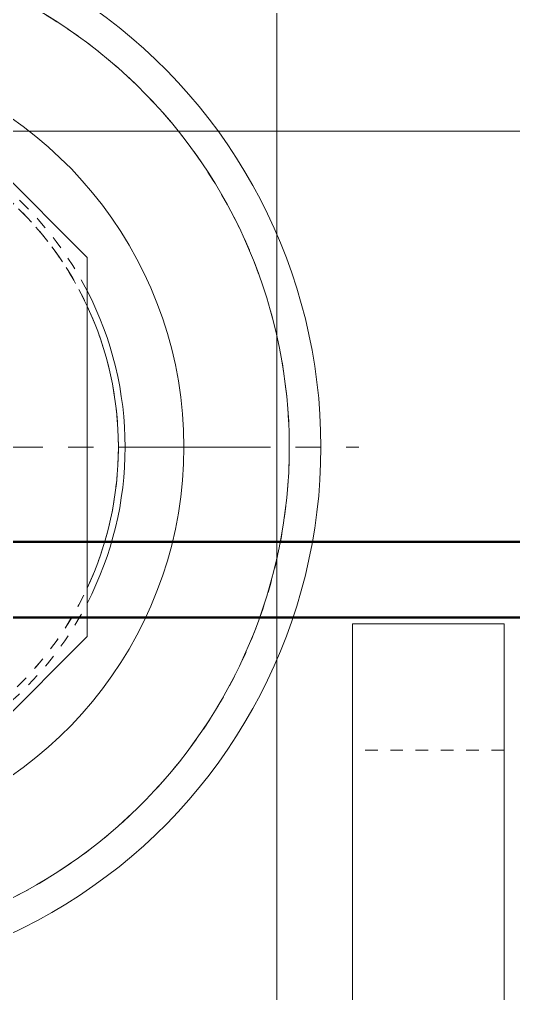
# Model space of a CAD drawing. Header units: millimetres. Extents: x -50460 to 50460, y -35640 to 35640.
# Drawn here: x -33375.1 to -33336, y 21296.2 to 21373.3 of the extents above; entities that cross this region are included whole.
import ezdxf

# ---------------------------------------------------------------- set-up
doc = ezdxf.new("R2010")
doc.units = ezdxf.units.MM
for name, pattern in [('双点画线', [22, 12, -2, 2, -2, 2, -2]), ('点画线', [18, 12, -2, 2, -2]), ('虚线', [2, 1, -1])]:
    doc.linetypes.add(name, pattern=pattern)
for name, color, linetype, lineweight in [('7', 30, '双点画线', 18), ('ACADSichtbare Kanten(DIN_Schmid)', 7, 'Continuous', 50), ('EB0', 7, 'Continuous', 15), ('中心线层', 1, '点画线', 18), ('尺寸线层', 4, 'Continuous', 18), ('粗实线层', 7, 'Continuous', 15), ('粗实线层_1', 7, 'Continuous', 15), ('细实线层', 3, 'Continuous', 18), ('虚线层', 100, '虚线', 18)]:
    doc.layers.add(name, color=color, linetype=linetype, lineweight=lineweight)

# ---------------------------------------------------------------- blocks, each defined once
blk = doc.blocks.new('*X209')
at = {"layer": '细实线层'}
blk.add_line((540, 120), (-540, 120), dxfattribs=at)
blk = doc.blocks.new('*X929')
at = {"layer": '粗实线层'}
for p, q in [((50, 0), (75, -25)), ((75, -25), (75, -55)), ((75, -55), (50, -80))]:
    blk.add_line(p, q, dxfattribs=at)
blk = doc.blocks.new('*X927')
at = {"layer": '粗实线层_1'}
blk.add_blockref('*X929', (15, 97.5), dxfattribs=at)
blk = doc.blocks.new('*X930')
at = {"layer": '中心线层'}
blk.add_line((-3, 42.5), (88, 42.5), dxfattribs=at)
at = {"layer": '粗实线层'}
for radius, start, end in [(42.5, 0, 109.74992), (40, 0, 91.41506), (31.65, 0, 74.38802), (27, 0, 27.26604), (26.47, 0, 24.94752), (42.5, 250.25008, 360), (40, 268.58494, 0), (31.65, 285.61198, 0), (26.47, 335.05248, 0), (27, 332.73396, 360)]:
    blk.add_arc((42.5, 42.5), radius, start, end, dxfattribs=at)
at = {"layer": '虚线层', "linetype": '虚线', "lineweight": 18}
for radius, start, end in [(40, 0, 180.00002), (27, 27.26604, 180.00002), (26.47, 0, 180.00002), (26.47, 24.94752, 180.00002), (40, 180.00002, 0), (27, 180.00002, 332.73396), (26.47, 179.99998, 360), (26.47, 179.99998, 335.05248)]:
    blk.add_arc((42.5, 42.5), radius, start, end, dxfattribs=at)
blk = doc.blocks.new('*X926')
at = {"layer": '粗实线层_1'}
for name, p in [('*X927', (-15, -57.5)), ('*X930', (8.5, -42.5))]:
    blk.add_blockref(name, p, dxfattribs=at)
blk = doc.blocks.new('*X935')
at = {"layer": '粗实线层'}
for p, q in [((0, 0), (-12, 0)), ((-12, 0), (-12, -10)), ((0, -10), (0, 0)), ((-12, -10), (-12, -177)), ((0, -177), (0, -10))]:
    blk.add_line(p, q, dxfattribs=at)
at = {"layer": '虚线层'}
blk.add_line((0, -10), (-12, -10), dxfattribs=at)
blk = doc.blocks.new('*X937')
at = {"layer": 'ACADSichtbare Kanten(DIN_Schmid)', "linetype": 'Continuous', "lineweight": 50}
for p, q in [((127.218, 29.411), (297.218, 29.411)), ((127.218, 23.411), (297.218, 23.411))]:
    blk.add_line(p, q, dxfattribs=at)
blk = doc.blocks.new('*X933')
at = {"layer": '粗实线层_1'}
for name, p in [('*X937', (-306.218, -62.411)), ('*X935', (-101, -39.5))]:
    blk.add_blockref(name, p, dxfattribs=at)
blk = doc.blocks.new('*X856')
at = {"layer": 'EB0'}
blk.add_blockref('*X926', (775, -257.284), dxfattribs=at)
at = {"layer": '粗实线层_1'}
blk.add_blockref('*X933', (984, -231.784), dxfattribs=at)
blk = doc.blocks.new('*X805')
at = {"layer": 'EB0'}
blk.add_line((-650, 6477.5), (-650, 377.5), dxfattribs=at)
at = {"layer": '尺寸线层'}
blk.add_blockref('*X856', (-1515, 819.783), dxfattribs=at)

msp = doc.modelspace()

# ---------------------------------------------------------------- block references
at = {"layer": '7'}
msp.add_blockref('*X209', (-33769.742, 21244.445), dxfattribs=at)

# ---------------------------------------------------------------- next in the draw order: block references
at = {"layer": '尺寸线层'}
msp.add_blockref('*X805', (-32704.742, 20776.945), dxfattribs=at)

doc.saveas('drawing.dxf')
